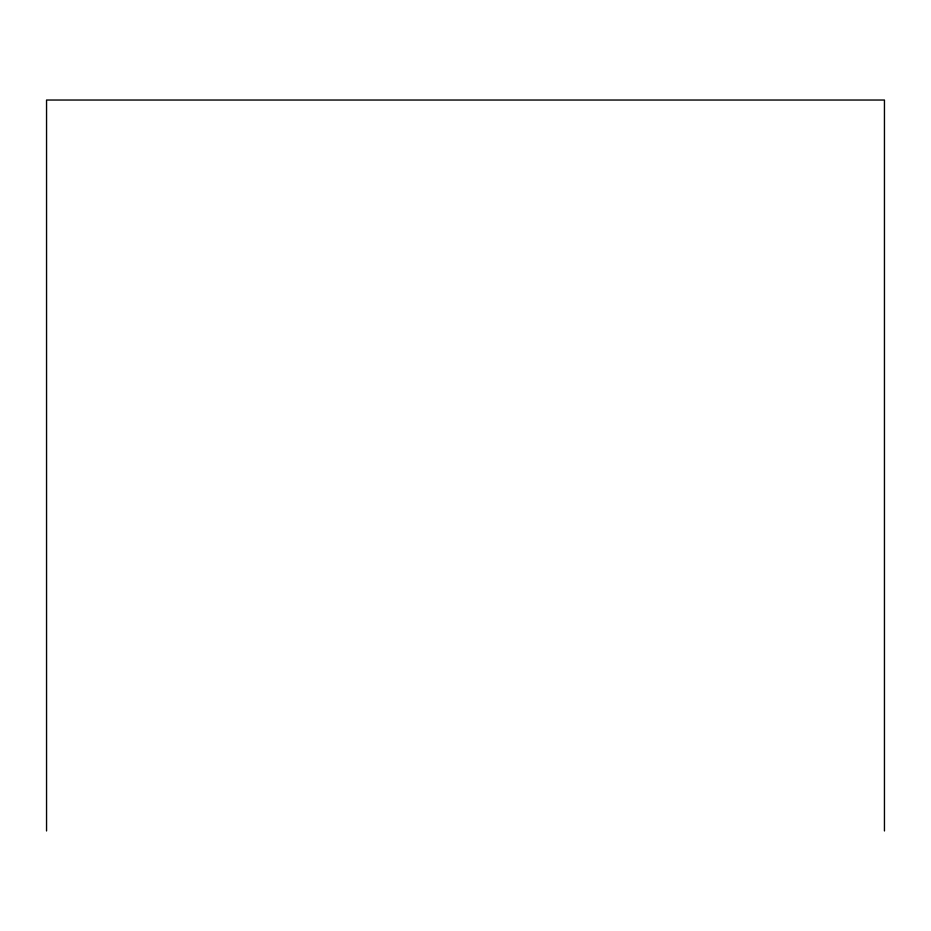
<?xml version="1.0" encoding="UTF-8"?>
<svg xmlns="http://www.w3.org/2000/svg" width="931" height="931" viewBox="0 0 931 931"><rect width="100%" height="100%" fill="white"/><g stroke="black" fill="none" stroke-linecap="round" stroke-linejoin="round"><path stroke-width="1.4" d="M884.45 830.964L884.45 100.036L46.55 100.036L46.55 830.964"/></g></svg>
